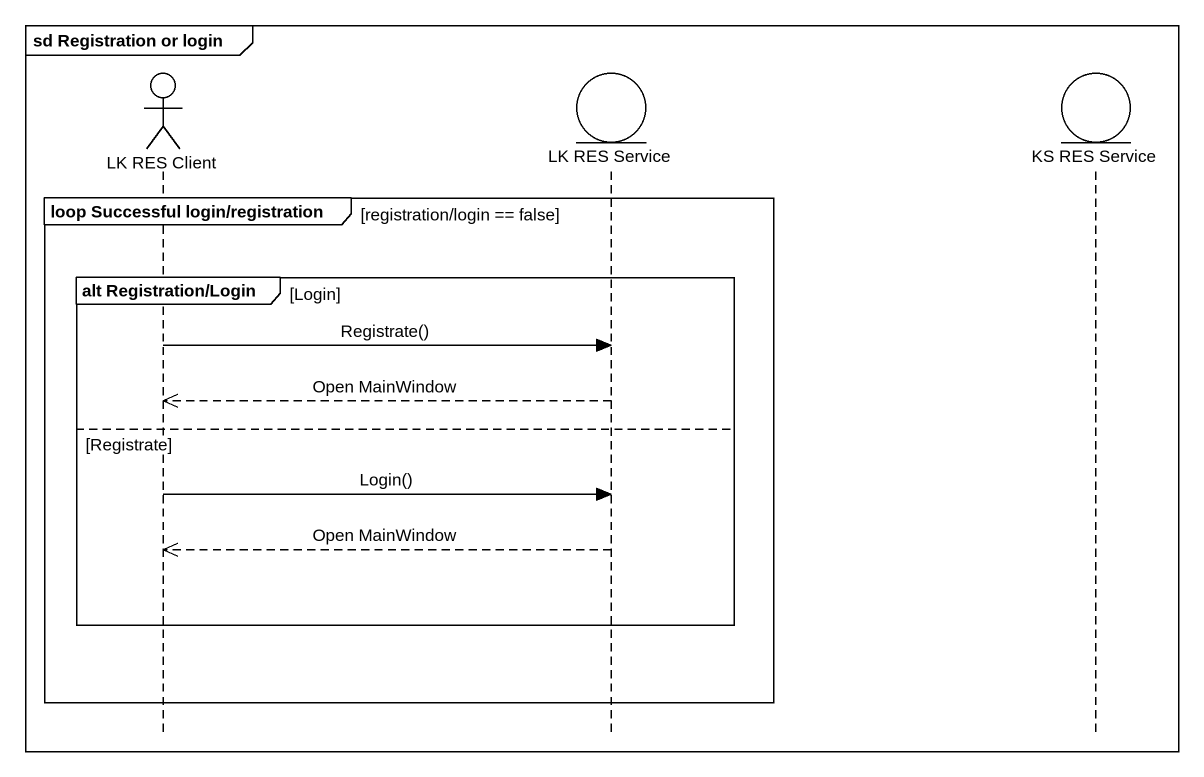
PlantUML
@startuml
mainframe sd Registration or login
hide footbox
actor "LK RES Client" as LK_RES_Client
entity "LK RES Service" as LK_RES_Service
entity "KS RES Service" as KS_RES_Service

group loop Successful login/registration [registration/login == false]
  group alt Registration/Login [Login]
    LK_RES_Client -> LK_RES_Service : Registrate()
    LK_RES_Service -->> LK_RES_Client : Open MainWindow
  else Registrate
    LK_RES_Client -> LK_RES_Service : Login()
    LK_RES_Service -->> LK_RES_Client : Open MainWindow
  end
end
@enduml
